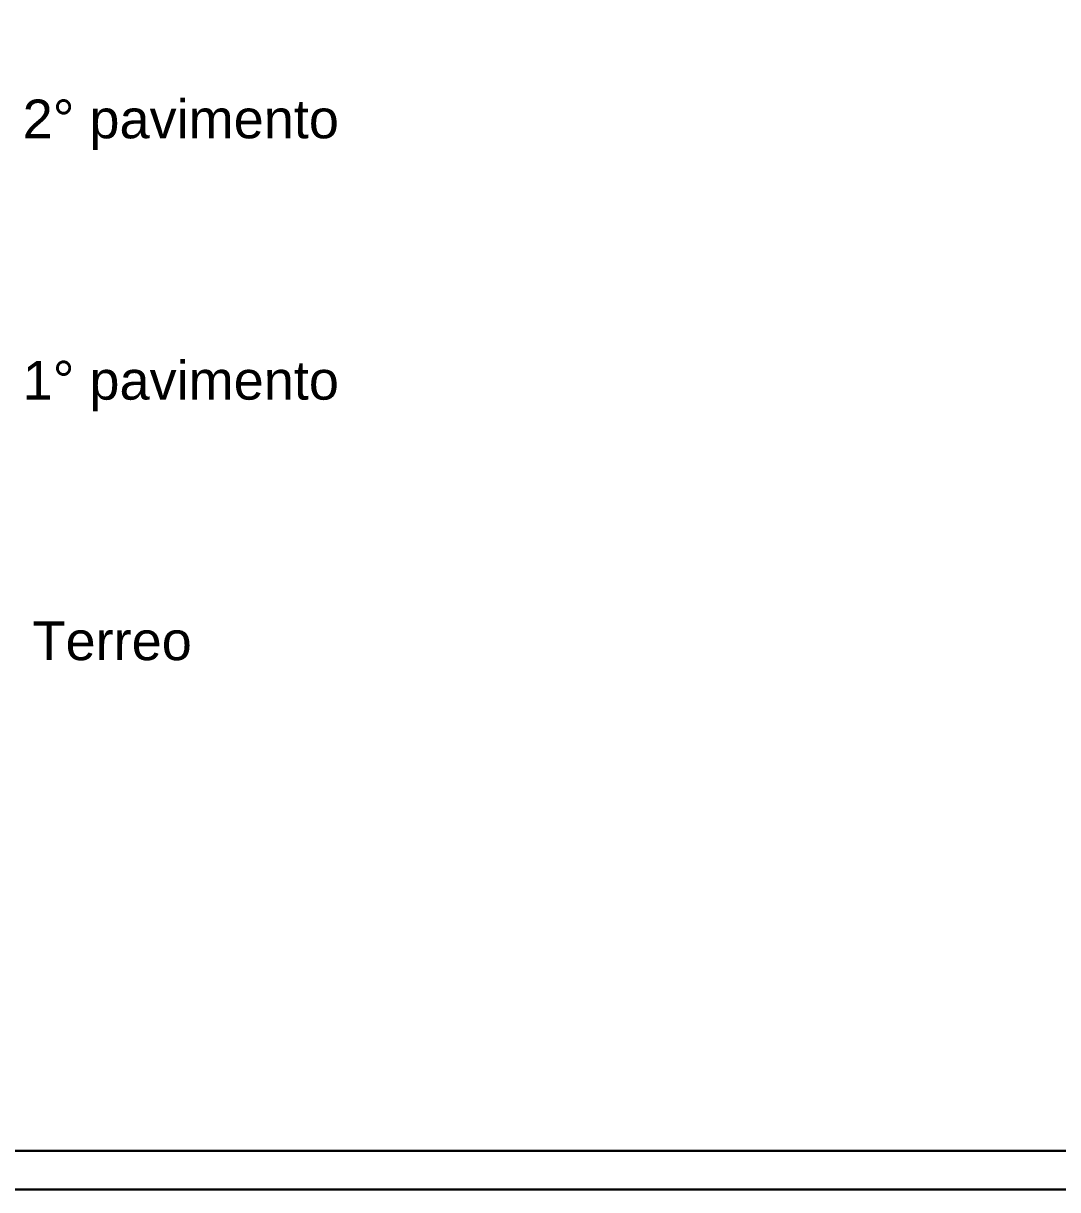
# Model space of a CAD drawing. Header units: millimetres. Extents: x -5 to 184, y -24 to 24.
# Drawn here: x 140.94 to 162.31, y -24.1 to 0 of the extents above; entities that cross this region are included whole.
import ezdxf

# ---------------------------------------------------------------- set-up
doc = ezdxf.new("R2010")
doc.units = ezdxf.units.MM
doc.layers.add('Prumada Eletrica', color=40, linetype='Continuous', lineweight=30)
doc.layers.add('TEXTO', color=7, linetype='Continuous')
doc.styles.get("Standard").update_dxf_attribs({"font": 'arial.ttf'})

msp = doc.modelspace()

# ---------------------------------------------------------------- linework, layer by layer
at = {"layer": 'Prumada Eletrica'}
msp.add_line((101.999, -24.095), (183.686, -24.095), dxfattribs=at)
msp.add_lwpolyline([(102.886, -23.295), (182.886, -23.295), (182.886, 23.305)], dxfattribs=at)

# ---------------------------------------------------------------- texts
at = {"layer": 'TEXTO', "char_height": 0.8, "attachment_point": 1}
for s, width, insert in [('2° pavimento', 6.75929, (140.926, -1.571)), ('1° pavimento', 6.75929, (140.926, -6.971)), ('Terreo', 3.97154, (141.129, -12.354))]:
    msp.add_mtext_dynamic_manual_height_columns(s, width=width, gutter_width=12.5, heights=[0], dxfattribs=dict(at, insert=insert))

doc.saveas('drawing.dxf')
